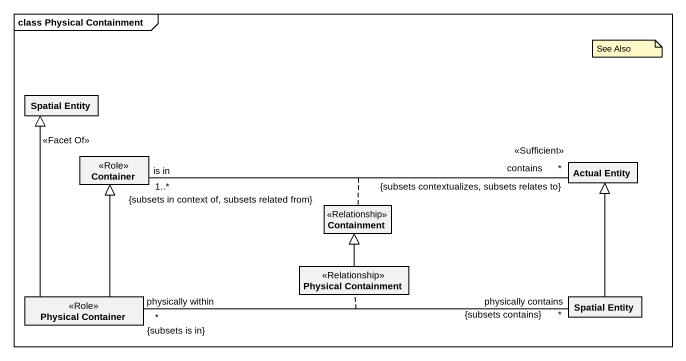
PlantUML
@startuml
mainframe class Physical Containment
hide circle
hide empty members
class "Spatial Entity" as Spatial_Entity
class Container <<Role>>
class "Actual Entity" as Actual_Entity
class Containment <<Relationship>>
class "Physical Containment" as Physical_Containment <<Relationship>>
class "Physical Container" as Physical_Container <<Role>>
class "Spatial Entity" as Spatial_Entity_2
Container "is in\n1..*\n{subsets in context of, subsets related from}" -right- "contains\n*\n{subsets contextualizes, subsets relates to}\n<<Sufficient>>" Actual_Entity
(Container, Actual_Entity) .. Containment
Physical_Containment -up-|> Containment
Physical_Container -up-|> Spatial_Entity : <<Facet Of>>
Physical_Container -up-|> Container
Physical_Container "physically within\n*\n{subsets is in}" -right- "physically contains\n*\n{subsets contains}" Spatial_Entity_2
(Physical_Container, Spatial_Entity_2) .. Physical_Containment
Spatial_Entity_2 -up-|> Actual_Entity
note as N1
  See Also
end note
@enduml
